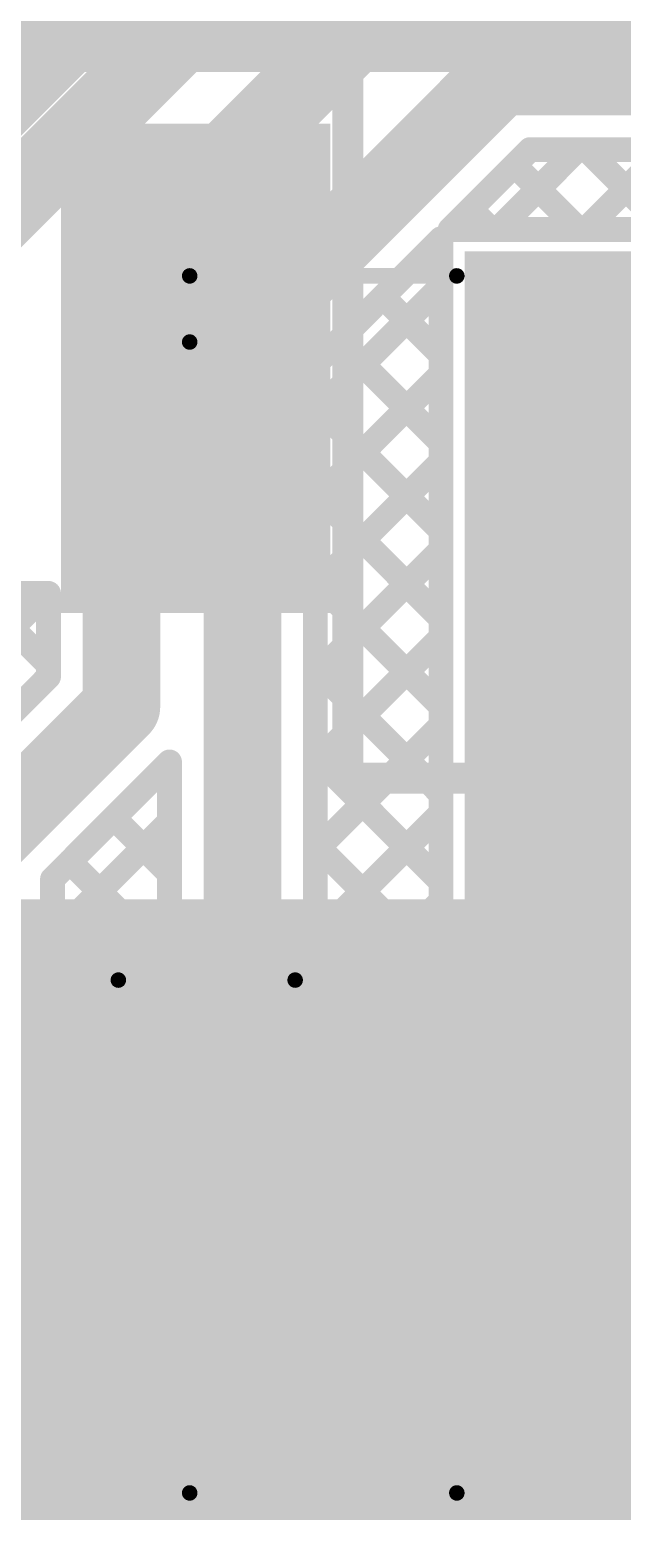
# Model space of a CAD drawing. Header units: millimetres. Extents: x 0.84 to 3.69, y 1.83 to 3.72.
# Drawn here: x 1.1654 to 1.3565, y 2.9399 to 3.4171 of the extents above; entities that cross this region are included whole.
import ezdxf

# ---------------------------------------------------------------- set-up
doc = ezdxf.new("R2010")
doc.units = ezdxf.units.MM
doc.header["$MEASUREMENT"] = 0
for name, color, linetype in [('BottomLayer', 5, 'Continuous'), ('BottomOverlay', 54, 'Continuous'), ('BottomPaste', 16, 'Continuous'), ('BottomSolder', 6, 'Continuous'), ('MultiLayer', 9, 'Continuous'), ('TopLayer', 1, 'Continuous'), ('TopOverlay', 2, 'Continuous'), ('TopPaste', 8, 'Continuous'), ('TopSolder', 216, 'Continuous'), ('ViaHoleLayer', 16, 'Continuous')]:
    doc.layers.add(name, color=color, linetype=linetype)

# ---------------------------------------------------------------- blocks, each defined once
blk = doc.blocks.new('IHLP2525CZER3R3M01_10')
at = {"layer": 'TopLayer'}
for points in [[(-0.1635, -0.0675), (-0.0685, -0.0675), (-0.1635, 0.0675), (-0.0685, 0.0675)], [(0.0665, -0.0675), (0.1615, -0.0675), (0.0665, 0.0675), (0.1615, 0.0675)]]:
    blk.add_solid(points, dxfattribs=at)
at = {"layer": 'TopOverlay', "const_width": 0.005}
for points in [[(-0.138, 0.13), (-0.138, 0.073)], [(-0.138, 0.13), (0.142, 0.13)], [(0.142, 0.13), (0.142, 0.073)], [(-0.138, -0.074), (-0.138, -0.131)], [(0.142, -0.074), (0.142, -0.131)], [(-0.138, -0.131), (0.142, -0.131)]]:
    blk.add_lwpolyline(points, dxfattribs=at)
at = {"layer": 'TopOverlay', "const_width": 0.0025}
for points in [[(-0.13925, 0.13, 1), (-0.13675, 0.13, 1)], [(-0.13925, 0.13, 1), (-0.13675, 0.13, 1)], [(0.14075, 0.13, 1), (0.14325, 0.13, 1)], [(0.14075, 0.13, 1), (0.14325, 0.13, 1)], [(-0.13925, 0.073, 1), (-0.13675, 0.073, 1)], [(0.14075, 0.073, 1), (0.14325, 0.073, 1)], [(-0.13925, -0.074, 1), (-0.13675, -0.074, 1)], [(0.14075, -0.074, 1), (0.14325, -0.074, 1)], [(-0.13925, -0.131, 1), (-0.13675, -0.131, 1)], [(-0.13925, -0.131, 1), (-0.13675, -0.131, 1)], [(0.14075, -0.131, 1), (0.14325, -0.131, 1)], [(0.14075, -0.131, 1), (0.14325, -0.131, 1)]]:
    blk.add_lwpolyline(points, format="xyb", close=True, dxfattribs=at)
at = {"layer": 'TopPaste'}
for points in [[(-0.1635, -0.0675), (-0.0685, -0.0675), (-0.1635, 0.0675), (-0.0685, 0.0675)], [(0.0665, -0.0675), (0.1615, -0.0675), (0.0665, 0.0675), (0.1615, 0.0675)]]:
    blk.add_solid(points, dxfattribs=at)
at = {"layer": 'TopSolder'}
for points in [[(-0.1675, -0.0715), (-0.0645, -0.0715), (-0.1675, 0.0715), (-0.0645, 0.0715)], [(0.0625, -0.0715), (0.1655, -0.0715), (0.0625, 0.0715), (0.1655, 0.0715)]]:
    blk.add_solid(points, dxfattribs=at)
blk = doc.blocks.new('SOT_223_34')
at = {"layer": 'TopLayer'}
for points in [[(-0.0748, 0.08071), (0.0748, 0.08071), (-0.0748, 0.15945), (0.0748, 0.15945)], [(-0.12008, -0.15945), (-0.06102, -0.15945), (-0.12008, -0.08071), (-0.06102, -0.08071)], [(-0.02953, -0.15945), (0.02953, -0.15945), (-0.02953, -0.08071), (0.02953, -0.08071)], [(0.06102, -0.15945), (0.12008, -0.15945), (0.06102, -0.08071), (0.12008, -0.08071)]]:
    blk.add_solid(points, dxfattribs=at)
at = {"layer": 'TopOverlay', "const_width": 0.01}
for points in [[(-0.132, 0.071), (-0.132, -0.072)], [(-0.132, 0.071), (0.132, 0.071)], [(0.132, 0.071), (0.132, -0.072)], [(-0.132, -0.072), (0.132, -0.072)]]:
    blk.add_lwpolyline(points, dxfattribs=at)
at = {"layer": 'TopOverlay'}
for points, const_width in [([(-0.1345, 0.071, 1), (-0.1295, 0.071, 1)], 0.005), ([(-0.1345, 0.071, 1), (-0.1295, 0.071, 1)], 0.005), ([(0.1295, 0.071, 1), (0.1345, 0.071, 1)], 0.005), ([(0.1295, 0.071, 1), (0.1345, 0.071, 1)], 0.005), ([(-0.1345, -0.072, 1), (-0.1295, -0.072, 1)], 0.005), ([(-0.1345, -0.072, 1), (-0.1295, -0.072, 1)], 0.005), ([(0.1295, -0.072, 1), (0.1345, -0.072, 1)], 0.005), ([(0.1295, -0.072, 1), (0.1345, -0.072, 1)], 0.005), ([(-0.133, -0.11, 1), (-0.149, -0.11, 1)], 0.01969), ([(-0.15392, -0.11, 1), (-0.14408, -0.11, 1)], 0.00984), ([(-0.13792, -0.11, 1), (-0.12808, -0.11, 1)], 0.00984)]:
    blk.add_lwpolyline(points, format="xyb", close=True, dxfattribs=dict(at, const_width=const_width))
at = {"layer": 'TopPaste'}
for points in [[(-0.0748, 0.08071), (0.0748, 0.08071), (-0.0748, 0.15945), (0.0748, 0.15945)], [(-0.12008, -0.15945), (-0.06102, -0.15945), (-0.12008, -0.08071), (-0.06102, -0.08071)], [(-0.02953, -0.15945), (0.02953, -0.15945), (-0.02953, -0.08071), (0.02953, -0.08071)], [(0.06102, -0.15945), (0.12008, -0.15945), (0.06102, -0.08071), (0.12008, -0.08071)]]:
    blk.add_solid(points, dxfattribs=at)
at = {"layer": 'TopSolder'}
for points in [[(-0.0788, 0.07671), (0.0788, 0.07671), (-0.0788, 0.16345), (0.0788, 0.16345)], [(-0.12408, -0.16345), (-0.05702, -0.16345), (-0.12408, -0.07671), (-0.05702, -0.07671)], [(-0.03353, -0.16345), (0.03353, -0.16345), (-0.03353, -0.07671), (0.03353, -0.07671)], [(0.05702, -0.16345), (0.12408, -0.16345), (0.05702, -0.07671), (0.12408, -0.07671)]]:
    blk.add_solid(points, dxfattribs=at)
blk = doc.blocks.new('VS_12CWQ06FNTR_M3_B_59')
at = {"layer": 'BottomLayer'}
for points in [[(-0.1237, 0.11545), (-0.0637, 0.11545), (-0.1237, 0.20522), (-0.0637, 0.20522)], [(0.0637, 0.11545), (0.1237, 0.11545), (0.0637, 0.20522), (0.1237, 0.20522)], [(-0.13661, -0.28297), (0.12874, -0.28297), (-0.13661, -0.0377), (0.12874, -0.0377)]]:
    blk.add_solid(points, dxfattribs=at)
at = {"layer": 'BottomOverlay'}
for points, const_width in [([(-0.13, 0.198, 1), (-0.144, 0.198, 1)], 0.005), ([(-0.14525, 0.198, 1), (-0.14275, 0.198, 1)], 0.0025), ([(-0.13125, 0.198, 1), (-0.12875, 0.198, 1)], 0.0025), ([(-0.13517, 0.055, 1), (-0.13017, 0.055, 1)], 0.005), ([(-0.13517, 0.055, 1), (-0.13017, 0.055, 1)], 0.005), ([(-0.1155, 0.055, 1), (-0.1105, 0.055, 1)], 0.005), ([(0.10226, 0.055, 1), (0.10476, 0.055, 1)], 0.0025), ([(0.12356, 0.055, 1), (0.12606, 0.055, 1)], 0.0025), ([(0.12356, 0.055, 1), (0.12606, 0.055, 1)], 0.0025), ([(-0.13517, -0.02874, 1), (-0.13017, -0.02874, 1)], 0.005), ([(0.12356, -0.03112, 1), (0.12606, -0.03112, 1)], 0.0025)]:
    blk.add_lwpolyline(points, format="xyb", close=True, dxfattribs=dict(at, const_width=const_width))
for points, const_width in [([(-0.13267, 0.055), (-0.13267, -0.02874)], 0.01), ([(-0.13267, 0.055), (-0.113, 0.055)], 0.01), ([(0.10351, 0.055), (0.12481, 0.055)], 0.005), ([(0.12481, 0.055), (0.12481, -0.03112)], 0.005)]:
    blk.add_lwpolyline(points, dxfattribs=dict(at, const_width=const_width))
at = {"layer": 'BottomPaste'}
for points in [[(-0.1237, 0.11545), (-0.0637, 0.11545), (-0.1237, 0.20522), (-0.0637, 0.20522)], [(0.0637, 0.11545), (0.1237, 0.11545), (0.0637, 0.20522), (0.1237, 0.20522)], [(-0.13661, -0.28297), (0.12874, -0.28297), (-0.13661, -0.0377), (0.12874, -0.0377)]]:
    blk.add_solid(points, dxfattribs=at)
at = {"layer": 'BottomSolder'}
for points in [[(-0.1277, 0.11145), (-0.0597, 0.11145), (-0.1277, 0.20922), (-0.0597, 0.20922)], [(0.0597, 0.11145), (0.1277, 0.11145), (0.0597, 0.20922), (0.1277, 0.20922)], [(-0.14061, -0.28697), (0.13274, -0.28697), (-0.14061, -0.0337), (0.13274, -0.0337)]]:
    blk.add_solid(points, dxfattribs=at)
blk = doc.blocks.new('VS_12CWQ06FNTR_M3_B_60')
at = {"layer": 'BottomLayer'}
for points in [[(-0.1237, 0.11545), (-0.0637, 0.11545), (-0.1237, 0.20522), (-0.0637, 0.20522)], [(0.0637, 0.11545), (0.1237, 0.11545), (0.0637, 0.20522), (0.1237, 0.20522)], [(-0.13661, -0.28297), (0.12874, -0.28297), (-0.13661, -0.0377), (0.12874, -0.0377)]]:
    blk.add_solid(points, dxfattribs=at)
at = {"layer": 'BottomOverlay'}
for points, const_width in [([(-0.13, 0.198, 1), (-0.144, 0.198, 1)], 0.005), ([(-0.14525, 0.198, 1), (-0.14275, 0.198, 1)], 0.0025), ([(-0.13125, 0.198, 1), (-0.12875, 0.198, 1)], 0.0025), ([(-0.13517, 0.055, 1), (-0.13017, 0.055, 1)], 0.005), ([(-0.13517, 0.055, 1), (-0.13017, 0.055, 1)], 0.005), ([(-0.1155, 0.055, 1), (-0.1105, 0.055, 1)], 0.005), ([(0.10226, 0.055, 1), (0.10476, 0.055, 1)], 0.0025), ([(0.12356, 0.055, 1), (0.12606, 0.055, 1)], 0.0025), ([(0.12356, 0.055, 1), (0.12606, 0.055, 1)], 0.0025), ([(-0.13517, -0.02874, 1), (-0.13017, -0.02874, 1)], 0.005), ([(0.12356, -0.03112, 1), (0.12606, -0.03112, 1)], 0.0025)]:
    blk.add_lwpolyline(points, format="xyb", close=True, dxfattribs=dict(at, const_width=const_width))
for points, const_width in [([(-0.13267, 0.055), (-0.13267, -0.02874)], 0.01), ([(-0.13267, 0.055), (-0.113, 0.055)], 0.01), ([(0.10351, 0.055), (0.12481, 0.055)], 0.005), ([(0.12481, 0.055), (0.12481, -0.03112)], 0.005)]:
    blk.add_lwpolyline(points, dxfattribs=dict(at, const_width=const_width))
at = {"layer": 'BottomPaste'}
for points in [[(-0.1237, 0.11545), (-0.0637, 0.11545), (-0.1237, 0.20522), (-0.0637, 0.20522)], [(0.0637, 0.11545), (0.1237, 0.11545), (0.0637, 0.20522), (0.1237, 0.20522)], [(-0.13661, -0.28297), (0.12874, -0.28297), (-0.13661, -0.0377), (0.12874, -0.0377)]]:
    blk.add_solid(points, dxfattribs=at)
at = {"layer": 'BottomSolder'}
for points in [[(-0.1277, 0.11145), (-0.0597, 0.11145), (-0.1277, 0.20922), (-0.0597, 0.20922)], [(0.0597, 0.11145), (0.1277, 0.11145), (0.0597, 0.20922), (0.1277, 0.20922)], [(-0.14061, -0.28697), (0.13274, -0.28697), (-0.14061, -0.0337), (0.13274, -0.0337)]]:
    blk.add_solid(points, dxfattribs=at)

msp = doc.modelspace()

# ---------------------------------------------------------------- linework, layer by layer
at = {"layer": 'BottomLayer'}
for points, const_width in [([(1.14332, 3.37855), (1.25137, 3.4866)], 0.008), ([(1.10563, 3.30763), (1.268, 3.47)], 0.025), ([(1.195, 3.341), (1.29, 3.436)], 0.025), ([(1.1482, 3.43385), (1.17341, 3.40864)], 0.008), ([(1.234, 3.319), (1.317, 3.402)], 0.025), ([(1.317, 3.402), (1.93575, 3.402)], 0.025), ([(1.30097, 3.35274), (1.32673, 3.3785)], 0.008), ([(1.31627, 3.35274), (1.34203, 3.3785)], 0.008), ([(1.32673, 3.3785), (1.92601, 3.3785)], 0.008), ([(1.34456, 3.35274), (1.37032, 3.3785)], 0.008), ([(1.34498, 3.3785), (1.37074, 3.35274)], 0.008), ([(1.32171, 3.37348), (1.34245, 3.35274)], 0.008), ([(1.30757, 3.35934), (1.31417, 3.35274)], 0.008), ([(1.30097, 3.35274), (1.56597, 3.35274)], 0.008), ([(1.195, 3.199), (1.195, 3.341)], 0.025), ([(1.2575, 3.30927), (1.298, 3.34977)], 0.008), ([(1.298, 2.538), (1.298, 3.34977)], 0.008), ([(1.29343, 3.34519), (1.298, 3.34062)], 0.008), ([(1.2575, 3.29397), (1.298, 3.33447)], 0.008), ([(1.234, 3.048), (1.234, 3.319)], 0.025), ([(1.27929, 3.33105), (1.298, 3.31234)], 0.008), ([(1.26514, 3.31691), (1.298, 3.28405)], 0.008), ([(1.2575, 3.048), (1.2575, 3.30927)], 0.008), ([(1.2575, 3.26568), (1.298, 3.30618)], 0.008), ([(1.2575, 3.29627), (1.298, 3.25577)], 0.008), ([(1.2575, 3.2374), (1.298, 3.2779)], 0.008), ([(1.2575, 3.26799), (1.298, 3.22749)], 0.008), ([(1.2575, 3.20912), (1.298, 3.24962)], 0.008), ([(1.2575, 3.2397), (1.298, 3.1992)], 0.008), ([(0.934, 3.23555), (1.1715, 3.23555)], 0.008), ([(1.11695, 3.1817), (1.1708, 3.23555)], 0.008), ([(1.14851, 3.23555), (1.1715, 3.21256)], 0.008), ([(1.1715, 3.20873), (1.1715, 3.23555)], 0.008), ([(1.2575, 3.18083), (1.298, 3.22133)], 0.008), ([(1.14447, 3.1817), (1.1715, 3.20873)], 0.008), ([(1.2575, 3.21142), (1.298, 3.17092)], 0.008), ([(1.10678, 3.11078), (1.195, 3.199)], 0.025), ([(1.2575, 3.15255), (1.298, 3.19305)], 0.008), ([(1.17278, 3.14354), (1.2105, 3.18127)], 0.008), ([(1.2105, 3.05773), (1.2105, 3.18127)], 0.008), ([(1.2575, 3.18313), (1.298, 3.14263)], 0.008), ([(1.20665, 3.17741), (1.2105, 3.17356)], 0.008), ([(1.17278, 3.12439), (1.2105, 3.16212)], 0.008), ([(1.19251, 3.16327), (1.2105, 3.14528)], 0.008), ([(1.2575, 3.12426), (1.298, 3.16476)], 0.008), ([(1.2575, 3.15485), (1.298, 3.11435)], 0.008), ([(1.17836, 3.14913), (1.2105, 3.117)], 0.008), ([(1.17278, 3.0387), (1.17278, 3.14354)], 0.008), ([(1.2575, 3.09598), (1.298, 3.13648)], 0.008), ([(1.17278, 3.09611), (1.2105, 3.13383)], 0.008), ([(1.17278, 3.12644), (1.2105, 3.08871)], 0.008), ([(1.2575, 3.12656), (1.298, 3.08606)], 0.008), ([(1.2575, 3.06769), (1.298, 3.10819)], 0.008), ([(1.17278, 3.06782), (1.2105, 3.10555)], 0.008), ([(1.2575, 3.09828), (1.298, 3.05778)], 0.008), ([(1.17278, 3.09815), (1.2105, 3.06043)], 0.008), ([(1.25437, 3.03628), (1.298, 3.07991)], 0.008), ([(1.17278, 3.03954), (1.2105, 3.07726)], 0.008), ([(1.17278, 3.06987), (1.1977, 3.04494)], 0.008), ([(1.2575, 3.07), (1.298, 3.0295)], 0.008), ([(1.1007, 2.9147), (1.234, 3.048)], 0.025), ([(1.13762, 2.98485), (1.2105, 3.05773)], 0.008), ([(1.26463, 3.01825), (1.298, 3.05163)], 0.008), ([(1.17278, 3.04158), (1.18356, 3.0308)], 0.008), ([(1.25682, 3.04239), (1.298, 3.00121)], 0.008), ([(0.934, 3.0387), (1.17278, 3.0387)], 0.008), ([(1.11809, 2.98485), (1.17194, 3.0387)], 0.008), ([(1.14737, 3.0387), (1.16942, 3.01665)], 0.008), ([(1.2675, 2.99284), (1.298, 3.02334)], 0.008), ([(1.244, 2.557), (1.244, 3.007)], 0.025), ([(1.2675, 2.56673), (1.2675, 3.007)], 0.008), ([(1.2675, 3.00343), (1.298, 2.97293)], 0.008), ([(1.172, 2.95277), (1.2205, 3.00127)], 0.008), ([(1.2205, 2.557), (1.2205, 3.00127)], 0.008), ([(1.2168, 2.99756), (1.2205, 2.99386)], 0.008), ([(1.2675, 2.96456), (1.298, 2.99506)], 0.008), ([(1.20265, 2.98342), (1.2205, 2.96557)], 0.008), ([(1.172, 2.92563), (1.2205, 2.97413)], 0.008), ([(1.2675, 2.97514), (1.298, 2.94464)], 0.008), ([(1.18851, 2.96928), (1.2205, 2.93729)], 0.008), ([(1.2675, 2.93627), (1.298, 2.96677)], 0.008), ([(1.17437, 2.95514), (1.2205, 2.90901)], 0.008), ([(1.172, 2.84185), (1.172, 2.95277)], 0.008), ([(1.172, 2.89734), (1.2205, 2.94584)], 0.008), ([(1.2675, 2.94686), (1.298, 2.91636)], 0.008), ([(1.2675, 2.90799), (1.298, 2.93849)], 0.008)]:
    msp.add_lwpolyline(points, dxfattribs=dict(at, const_width=const_width))
for points, const_width in [([(1.17141, 3.40864, 1), (1.17541, 3.40864, 1)], 0.004), ([(1.31075, 3.402, 1), (1.32325, 3.402, 1)], 0.0125), ([(1.31075, 3.402, 1), (1.32325, 3.402, 1)], 0.0125), ([(1.32473, 3.3785, 1), (1.32873, 3.3785, 1)], 0.004), ([(1.32473, 3.3785, 1), (1.32873, 3.3785, 1)], 0.004), ([(1.34003, 3.3785, 1), (1.34403, 3.3785, 1)], 0.004), ([(1.34298, 3.3785, 1), (1.34698, 3.3785, 1)], 0.004), ([(1.31971, 3.37348, 1), (1.32371, 3.37348, 1)], 0.004), ([(1.30557, 3.35934, 1), (1.30957, 3.35934, 1)], 0.004), ([(1.29897, 3.35274, 1), (1.30297, 3.35274, 1)], 0.004), ([(1.29897, 3.35274, 1), (1.30297, 3.35274, 1)], 0.004), ([(1.31217, 3.35274, 1), (1.31617, 3.35274, 1)], 0.004), ([(1.31427, 3.35274, 1), (1.31827, 3.35274, 1)], 0.004), ([(1.34045, 3.35274, 1), (1.34445, 3.35274, 1)], 0.004), ([(1.34256, 3.35274, 1), (1.34656, 3.35274, 1)], 0.004), ([(1.18875, 3.341, 1), (1.20125, 3.341, 1)], 0.0125), ([(1.18875, 3.341, 1), (1.20125, 3.341, 1)], 0.0125), ([(1.296, 3.34977, 1), (1.3, 3.34977, 1)], 0.004), ([(1.296, 3.34977, 1), (1.3, 3.34977, 1)], 0.004), ([(1.29143, 3.34519, 1), (1.29543, 3.34519, 1)], 0.004), ([(1.296, 3.34062, 1), (1.3, 3.34062, 1)], 0.004), ([(1.296, 3.33447, 1), (1.3, 3.33447, 1)], 0.004), ([(1.22775, 3.319, 1), (1.24025, 3.319, 1)], 0.0125), ([(1.22775, 3.319, 1), (1.24025, 3.319, 1)], 0.0125), ([(1.27729, 3.33105, 1), (1.28129, 3.33105, 1)], 0.004), ([(1.26314, 3.31691, 1), (1.26714, 3.31691, 1)], 0.004), ([(1.2555, 3.30927, 1), (1.2595, 3.30927, 1)], 0.004), ([(1.2555, 3.30927, 1), (1.2595, 3.30927, 1)], 0.004), ([(1.296, 3.31234, 1), (1.3, 3.31234, 1)], 0.004), ([(1.296, 3.30618, 1), (1.3, 3.30618, 1)], 0.004), ([(1.2555, 3.29627, 1), (1.2595, 3.29627, 1)], 0.004), ([(1.2555, 3.29397, 1), (1.2595, 3.29397, 1)], 0.004), ([(1.296, 3.28405, 1), (1.3, 3.28405, 1)], 0.004), ([(1.296, 3.2779, 1), (1.3, 3.2779, 1)], 0.004), ([(1.2555, 3.26799, 1), (1.2595, 3.26799, 1)], 0.004), ([(1.2555, 3.26568, 1), (1.2595, 3.26568, 1)], 0.004), ([(1.296, 3.25577, 1), (1.3, 3.25577, 1)], 0.004), ([(1.296, 3.24962, 1), (1.3, 3.24962, 1)], 0.004), ([(1.2555, 3.2397, 1), (1.2595, 3.2397, 1)], 0.004), ([(1.2555, 3.2374, 1), (1.2595, 3.2374, 1)], 0.004), ([(1.1688, 3.23555, 1), (1.1728, 3.23555, 1)], 0.004), ([(1.1695, 3.23555, 1), (1.1735, 3.23555, 1)], 0.004), ([(1.1695, 3.23555, 1), (1.1735, 3.23555, 1)], 0.004), ([(1.296, 3.22749, 1), (1.3, 3.22749, 1)], 0.004), ([(1.296, 3.22133, 1), (1.3, 3.22133, 1)], 0.004), ([(1.1695, 3.21256, 1), (1.1735, 3.21256, 1)], 0.004), ([(1.1695, 3.20873, 1), (1.1735, 3.20873, 1)], 0.004), ([(1.1695, 3.20873, 1), (1.1735, 3.20873, 1)], 0.004), ([(1.2555, 3.21142, 1), (1.2595, 3.21142, 1)], 0.004), ([(1.2555, 3.20912, 1), (1.2595, 3.20912, 1)], 0.004), ([(1.18875, 3.199, 1), (1.20125, 3.199, 1)], 0.0125), ([(1.18875, 3.199, 1), (1.20125, 3.199, 1)], 0.0125), ([(1.296, 3.1992, 1), (1.3, 3.1992, 1)], 0.004), ([(1.296, 3.19305, 1), (1.3, 3.19305, 1)], 0.004), ([(1.2085, 3.18127, 1), (1.2125, 3.18127, 1)], 0.004), ([(1.2085, 3.18127, 1), (1.2125, 3.18127, 1)], 0.004), ([(1.2555, 3.18313, 1), (1.2595, 3.18313, 1)], 0.004), ([(1.2555, 3.18083, 1), (1.2595, 3.18083, 1)], 0.004), ([(1.20465, 3.17741, 1), (1.20865, 3.17741, 1)], 0.004), ([(1.2085, 3.17356, 1), (1.2125, 3.17356, 1)], 0.004), ([(1.296, 3.17092, 1), (1.3, 3.17092, 1)], 0.004), ([(1.19051, 3.16327, 1), (1.19451, 3.16327, 1)], 0.004), ([(1.2085, 3.16212, 1), (1.2125, 3.16212, 1)], 0.004), ([(1.296, 3.16476, 1), (1.3, 3.16476, 1)], 0.004), ([(1.2555, 3.15485, 1), (1.2595, 3.15485, 1)], 0.004), ([(1.2555, 3.15255, 1), (1.2595, 3.15255, 1)], 0.004), ([(1.17636, 3.14913, 1), (1.18036, 3.14913, 1)], 0.004), ([(1.17078, 3.14354, 1), (1.17478, 3.14354, 1)], 0.004), ([(1.17078, 3.14354, 1), (1.17478, 3.14354, 1)], 0.004), ([(1.2085, 3.14528, 1), (1.2125, 3.14528, 1)], 0.004), ([(1.296, 3.14263, 1), (1.3, 3.14263, 1)], 0.004), ([(1.296, 3.13648, 1), (1.3, 3.13648, 1)], 0.004), ([(1.2085, 3.13383, 1), (1.2125, 3.13383, 1)], 0.004), ([(1.17078, 3.12644, 1), (1.17478, 3.12644, 1)], 0.004), ([(1.17078, 3.12439, 1), (1.17478, 3.12439, 1)], 0.004), ([(1.2555, 3.12656, 1), (1.2595, 3.12656, 1)], 0.004), ([(1.2555, 3.12426, 1), (1.2595, 3.12426, 1)], 0.004), ([(1.2085, 3.117, 1), (1.2125, 3.117, 1)], 0.004), ([(1.296, 3.11435, 1), (1.3, 3.11435, 1)], 0.004), ([(1.296, 3.10819, 1), (1.3, 3.10819, 1)], 0.004), ([(1.2085, 3.10555, 1), (1.2125, 3.10555, 1)], 0.004), ([(1.2555, 3.09828, 1), (1.2595, 3.09828, 1)], 0.004), ([(1.17078, 3.09815, 1), (1.17478, 3.09815, 1)], 0.004), ([(1.17078, 3.09611, 1), (1.17478, 3.09611, 1)], 0.004), ([(1.2555, 3.09598, 1), (1.2595, 3.09598, 1)], 0.004), ([(1.2085, 3.08871, 1), (1.2125, 3.08871, 1)], 0.004), ([(1.296, 3.08606, 1), (1.3, 3.08606, 1)], 0.004), ([(1.296, 3.07991, 1), (1.3, 3.07991, 1)], 0.004), ([(1.2085, 3.07726, 1), (1.2125, 3.07726, 1)], 0.004), ([(1.17078, 3.06987, 1), (1.17478, 3.06987, 1)], 0.004), ([(1.2555, 3.07, 1), (1.2595, 3.07, 1)], 0.004), ([(1.17078, 3.06782, 1), (1.17478, 3.06782, 1)], 0.004), ([(1.2555, 3.06769, 1), (1.2595, 3.06769, 1)], 0.004), ([(1.2085, 3.06043, 1), (1.2125, 3.06043, 1)], 0.004), ([(1.2085, 3.05773, 1), (1.2125, 3.05773, 1)], 0.004), ([(1.2085, 3.05773, 1), (1.2125, 3.05773, 1)], 0.004), ([(1.22775, 3.048, 1), (1.24025, 3.048, 1)], 0.0125), ([(1.22775, 3.048, 1), (1.24025, 3.048, 1)], 0.0125), ([(1.296, 3.05778, 1), (1.3, 3.05778, 1)], 0.004), ([(1.296, 3.05163, 1), (1.3, 3.05163, 1)], 0.004), ([(1.2555, 3.048, 1), (1.2595, 3.048, 1)], 0.004), ([(1.2555, 3.048, 1), (1.2595, 3.048, 1)], 0.004), ([(1.2555, 3.048, 1), (1.2595, 3.048, 1)], 0.004), ([(1.17078, 3.04158, 1), (1.17478, 3.04158, 1)], 0.004), ([(1.1957, 3.04494, 1), (1.1997, 3.04494, 1)], 0.004), ([(1.25482, 3.04239, 1), (1.25882, 3.04239, 1)], 0.004), ([(1.16994, 3.0387, 1), (1.17394, 3.0387, 1)], 0.004), ([(1.17078, 3.03954, 1), (1.17478, 3.03954, 1)], 0.004), ([(1.17078, 3.0387, 1), (1.17478, 3.0387, 1)], 0.004), ([(1.17078, 3.0387, 1), (1.17478, 3.0387, 1)], 0.004), ([(1.25237, 3.03628, 1), (1.25637, 3.03628, 1)], 0.004), ([(1.24862, 3.03138, 1), (1.25262, 3.03138, 1)], 0.004), ([(1.18156, 3.0308, 1), (1.18556, 3.0308, 1)], 0.004), ([(1.24716, 3.02993, 1), (1.25116, 3.02993, 1)], 0.004), ([(1.2486, 3.03137, 1), (1.2526, 3.03137, 1)], 0.004), ([(1.296, 3.0295, 1), (1.3, 3.0295, 1)], 0.004), ([(1.296, 3.02334, 1), (1.3, 3.02334, 1)], 0.004), ([(1.26263, 3.01825, 1), (1.26663, 3.01825, 1)], 0.004), ([(1.16742, 3.01665, 1), (1.17142, 3.01665, 1)], 0.004), ([(1.23775, 3.007, 1), (1.25025, 3.007, 1)], 0.0125), ([(1.23809, 3.007, 1), (1.24991, 3.007, 1)], 0.01181), ([(1.2655, 3.007, 1), (1.2695, 3.007, 1)], 0.004), ([(1.2655, 3.007, 1), (1.2695, 3.007, 1)], 0.004), ([(1.2655, 3.00343, 1), (1.2695, 3.00343, 1)], 0.004), ([(1.2185, 3.00127, 1), (1.2225, 3.00127, 1)], 0.004), ([(1.2185, 3.00127, 1), (1.2225, 3.00127, 1)], 0.004), ([(1.296, 3.00121, 1), (1.3, 3.00121, 1)], 0.004), ([(1.2148, 2.99756, 1), (1.2188, 2.99756, 1)], 0.004), ([(1.2185, 2.99386, 1), (1.2225, 2.99386, 1)], 0.004), ([(1.296, 2.99506, 1), (1.3, 2.99506, 1)], 0.004), ([(1.2655, 2.99284, 1), (1.2695, 2.99284, 1)], 0.004), ([(1.20065, 2.98342, 1), (1.20465, 2.98342, 1)], 0.004), ([(1.2185, 2.97413, 1), (1.2225, 2.97413, 1)], 0.004), ([(1.2655, 2.97514, 1), (1.2695, 2.97514, 1)], 0.004), ([(1.296, 2.97293, 1), (1.3, 2.97293, 1)], 0.004), ([(1.18651, 2.96928, 1), (1.19051, 2.96928, 1)], 0.004), ([(1.2185, 2.96557, 1), (1.2225, 2.96557, 1)], 0.004), ([(1.2655, 2.96456, 1), (1.2695, 2.96456, 1)], 0.004), ([(1.296, 2.96677, 1), (1.3, 2.96677, 1)], 0.004), ([(1.17237, 2.95514, 1), (1.17637, 2.95514, 1)], 0.004), ([(1.17, 2.95277, 1), (1.174, 2.95277, 1)], 0.004), ([(1.17, 2.95277, 1), (1.174, 2.95277, 1)], 0.004), ([(1.2185, 2.94584, 1), (1.2225, 2.94584, 1)], 0.004), ([(1.2655, 2.94686, 1), (1.2695, 2.94686, 1)], 0.004), ([(1.296, 2.94464, 1), (1.3, 2.94464, 1)], 0.004), ([(1.2185, 2.93729, 1), (1.2225, 2.93729, 1)], 0.004), ([(1.2655, 2.93627, 1), (1.2695, 2.93627, 1)], 0.004), ([(1.296, 2.93849, 1), (1.3, 2.93849, 1)], 0.004)]:
    msp.add_lwpolyline(points, format="xyb", close=True, dxfattribs=dict(at, const_width=const_width))
at = {"layer": 'BottomLayer', "const_width": 0.008}
for points in [[(1.2575, 3.048, -0.199188), (1.2506, 3.03137)], [(1.2575, 3.048, -0.198912), (1.25062, 3.03138)], [(1.24916, 3.02993, -0.350758), (1.2675, 3.007)]]:
    msp.add_lwpolyline(points, format="xyb", dxfattribs=at)
at = {"layer": 'BottomLayer'}
msp.add_solid([(1.309, 2.534), (1.555, 2.534), (1.309, 3.34), (1.555, 3.34)], dxfattribs=at)
at = {"layer": 'BottomSolder', "const_width": 0.00991}
msp.add_lwpolyline([(1.23905, 3.007, 1), (1.24895, 3.007, 1)], format="xyb", close=True, dxfattribs=at)
at = {"layer": 'MultiLayer', "const_width": 0.01181}
msp.add_lwpolyline([(1.23809, 3.007, 1), (1.24991, 3.007, 1)], format="xyb", close=True, dxfattribs=at)
at = {"layer": 'TopLayer', "const_width": 0.025}
for points in [[(1.149, 3.387), (1.178, 3.416)], [(1.178, 3.416), (1.461, 3.416)]]:
    msp.add_lwpolyline(points, dxfattribs=at)
at = {"layer": 'TopLayer'}
for points, const_width in [([(1.17175, 3.416, 1), (1.18425, 3.416, 1)], 0.0125), ([(1.17175, 3.416, 1), (1.18425, 3.416, 1)], 0.0125), ([(1.23809, 3.007, 1), (1.24991, 3.007, 1)], 0.01181)]:
    msp.add_lwpolyline(points, format="xyb", close=True, dxfattribs=dict(at, const_width=const_width))
msp.add_solid([(1.135, 2.933), (1.535, 2.933), (1.135, 3.137), (1.535, 3.137)], dxfattribs=at)
at = {"layer": 'TopSolder', "const_width": 0.00991}
msp.add_lwpolyline([(1.23905, 3.007, 1), (1.24895, 3.007, 1)], format="xyb", close=True, dxfattribs=at)
at = {"layer": 'ViaHoleLayer', "const_width": 0.00591}
msp.add_lwpolyline([(1.24105, 3.007, 1), (1.24695, 3.007, 1)], format="xyb", close=True, dxfattribs=at)

# ---------------------------------------------------------------- block references
at = {"rotation": 90}
for name, p in [('SOT_223_34', (1.339, 3.308)), ('VS_12CWQ06FNTR_M3_B_60', (1.272, 3.213)), ('IHLP2525CZER3R3M01_10', (1.324, 2.969)), ('VS_12CWQ06FNTR_M3_B_59', (1.272, 2.821))]:
    msp.add_blockref(name, p, dxfattribs=at)

doc.saveas('drawing.dxf')
